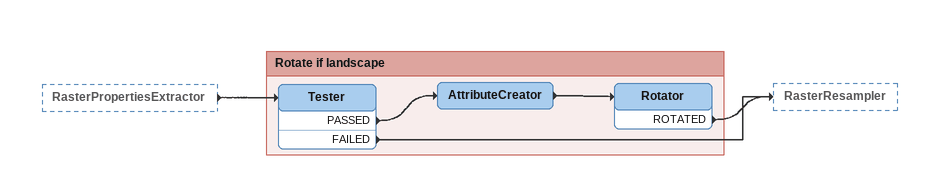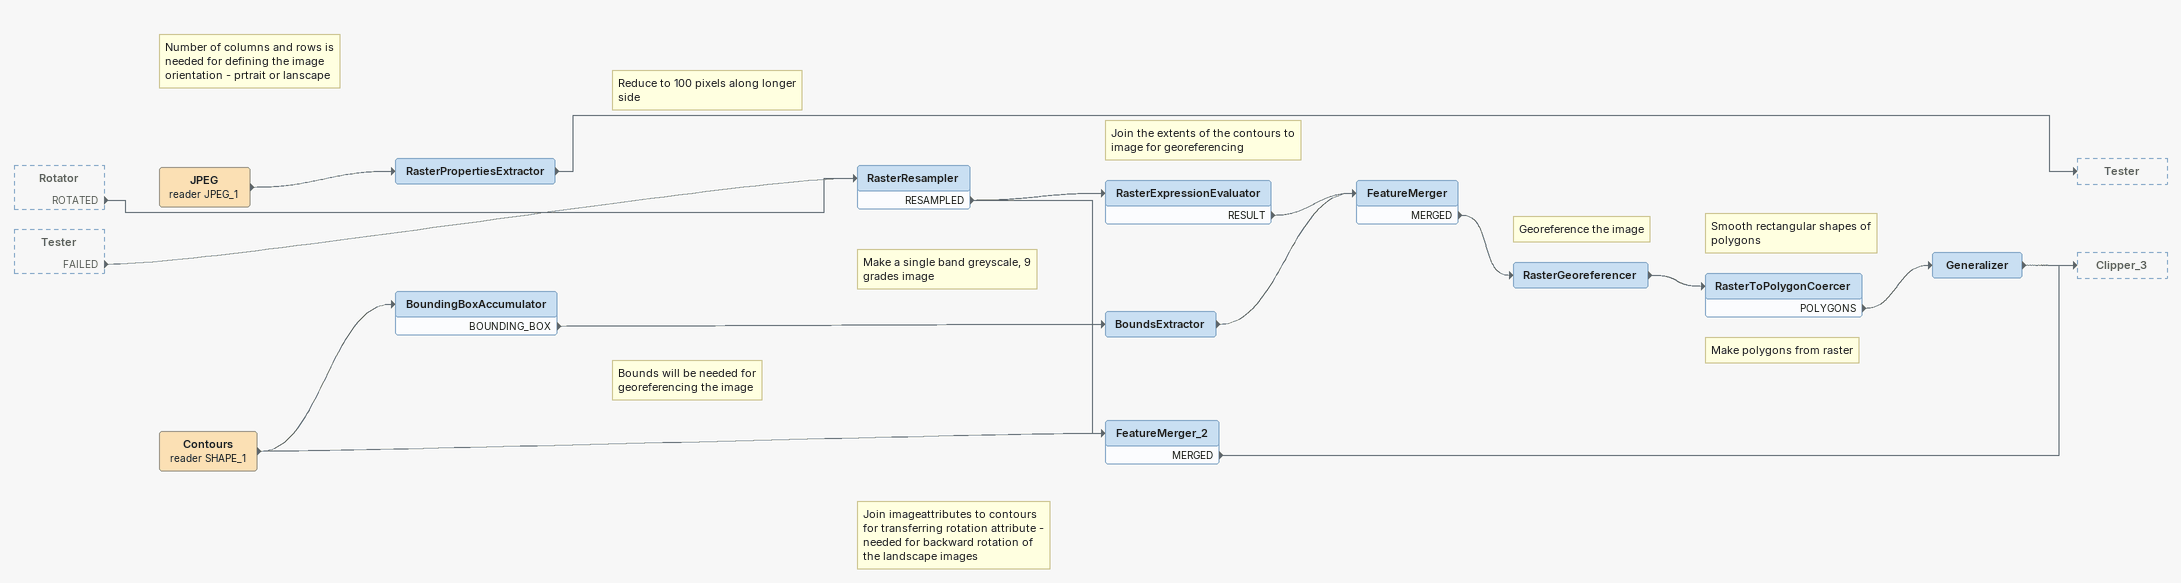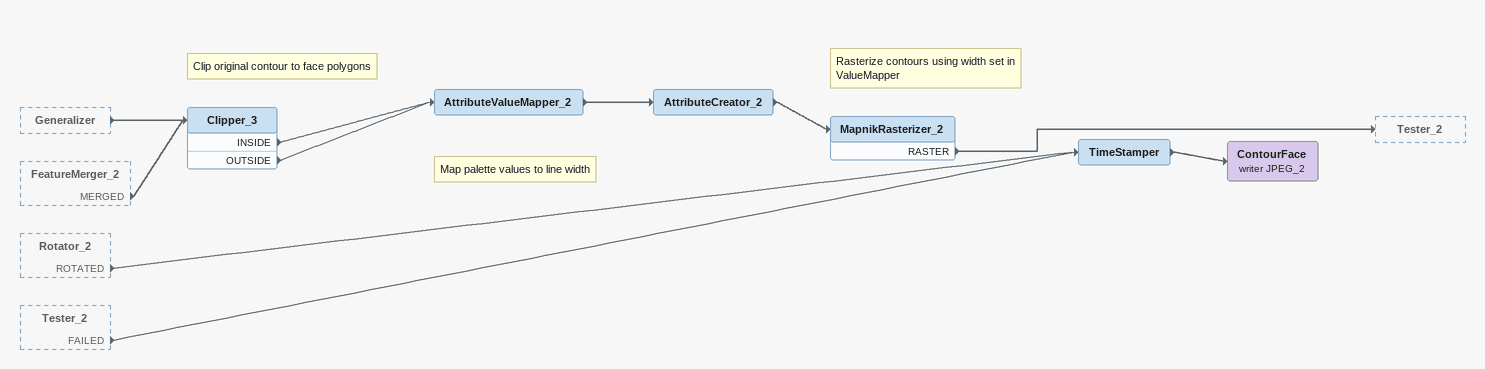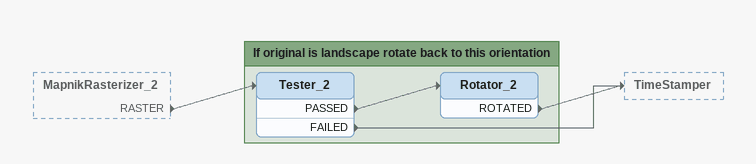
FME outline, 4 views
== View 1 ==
RasterPropertiesExtractor [outside]
    -> Tester

Bookmark: Rotate if landscape
Tester
    PASSED -> AttributeCreator
    FAILED -> RasterResampler
AttributeCreator
    -> Rotator
Rotator
    ROTATED -> RasterResampler

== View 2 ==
Rotator [outside]
    ROTATED -> RasterResampler
Tester [outside]
    FAILED -> RasterResampler
JPEG (reader JPEG_1)
    -> RasterPropertiesExtractor
Note: Number of columns and rows is needed for defining the image orientation - prtrait or lanscape
RasterPropertiesExtractor
    -> Tester
Note: Reduce to 100 pixels along longer side
RasterResampler
    RESAMPLED -> RasterExpressionEvaluator
    RESAMPLED -> FeatureMerger_2
Note: Make a single band greyscale, 9 grades image
RasterExpressionEvaluator
    RESULT -> FeatureMerger
Contours (reader SHAPE_1)
    -> BoundingBoxAccumulator
    -> FeatureMerger_2
BoundingBoxAccumulator
    BOUNDING_BOX -> BoundsExtractor
Note: Bounds will be needed for georeferencing the image
BoundsExtractor
    -> FeatureMerger
Note: Join the extents of the contours to image for georeferencing
FeatureMerger
    MERGED -> RasterGeoreferencer
Note: Georeference the image
RasterGeoreferencer
    -> RasterToPolygonCoercer
Note: Make polygons from raster
RasterToPolygonCoercer
    POLYGONS -> Generalizer
Note: Smooth rectangular shapes of polygons
Generalizer
    -> Clipper_3
Note: Join imageattributes to contours for transferring rotation attribute - / needed for backward rotation of the landscape images
FeatureMerger_2
    MERGED -> Clipper_3

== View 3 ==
Generalizer [outside]
    -> Clipper_3
FeatureMerger_2 [outside]
    MERGED -> Clipper_3
Rotator_2 [outside]
    ROTATED -> TimeStamper
Tester_2 [outside]
    FAILED -> TimeStamper
Note: Clip original contour to face polygons
Clipper_3
    INSIDE -> AttributeValueMapper_2
    OUTSIDE -> AttributeValueMapper_2
Note: Map palette values to line width
AttributeValueMapper_2
    -> AttributeCreator_2
AttributeCreator_2
    -> MapnikRasterizer_2
Note: Rasterize contours using width set in ValueMapper
MapnikRasterizer_2
    RASTER -> Tester_2
TimeStamper
    -> ContourFace (writer JPEG_2)
ContourFace (writer JPEG_2)

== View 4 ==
MapnikRasterizer_2 [outside]
    RASTER -> Tester_2

Bookmark: If original is landscape rotate back to this orientation
Tester_2
    PASSED -> Rotator_2
    FAILED -> TimeStamper
Rotator_2
    ROTATED -> TimeStamper
